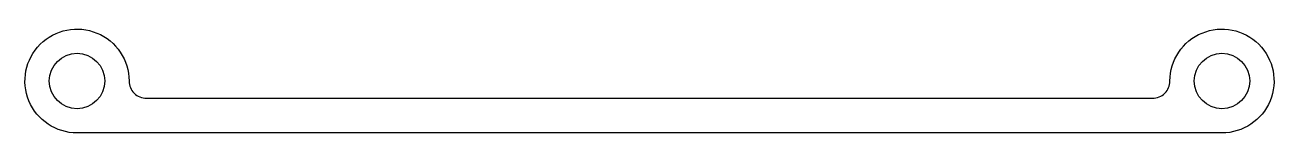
# Model space of a CAD drawing. Header units: inches. Extents: x 0 to 72, y 0 to 6.
import ezdxf

# ---------------------------------------------------------------- set-up
doc = ezdxf.new("R2010")
doc.units = ezdxf.units.IN
doc.header["$MEASUREMENT"] = 0
doc.layers.add('カバー', color=6, linetype='Continuous')
doc.layers.add('穴', color=3, linetype='Continuous')

msp = doc.modelspace()

# ---------------------------------------------------------------- linework, layer by layer
at = {"layer": 'カバー'}
msp.add_lwpolyline([(7, 2), (65.003, 2, 0.414214), (66.003, 3, -2.414214), (69.003, 0), (3, 0, -2.414214), (6, 3, 0.414214)], format="xyb", close=True, dxfattribs=at)
at = {"layer": '穴'}
for centre in [(3, 3), (69.003, 3)]:
    msp.add_circle(centre, 1.6, dxfattribs=at)

doc.saveas('drawing.dxf')
